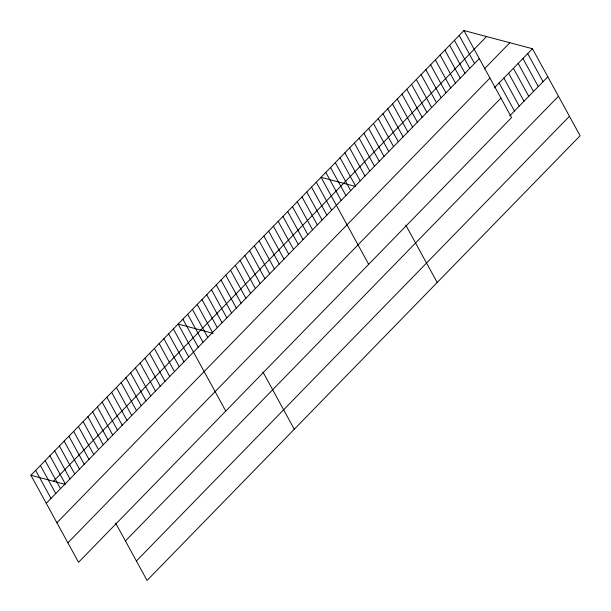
<?xml version="1.0" encoding="UTF-8"?>
<svg xmlns="http://www.w3.org/2000/svg" width="611" height="611" viewBox="0 0 611 611"><rect width="100%" height="100%" fill="white"/><g stroke="black" fill="none" stroke-linecap="round" stroke-linejoin="round"><path stroke-width="0.92" d="M463.948 30.55L511.583 117.564L78.544 562.273L30.901 475.259L463.948 30.55L532.456 48.727L580.099 135.741L147.052 580.45L115.655 523.1M53.508 481.254L486.555 36.553M46.253 503.296L479.299 58.595M484.248 69.02L509.849 42.732M56.907 522.756L489.953 78.055M494.352 87.862L532.456 48.727M67.89 542.812L500.928 98.104M509.704 115.907L547.815 76.772M125.423 540.941L558.469 96.233M136.398 560.99L569.444 116.281M355.297 186.393L321.042 177.305L368.677 264.319M213.17 333.354L178.137 324.059L225.78 411.073M30.901 475.259L65.156 484.347M527.698 53.623L543.049 81.66M522.932 58.511L538.283 86.556M518.166 63.407L533.518 91.444M513.408 68.295L528.759 96.339M508.642 73.19L523.994 101.227M503.876 78.078L519.228 106.123M499.118 82.974L514.47 111.011M459.182 35.438L474.533 63.483M454.424 40.334L469.775 68.379M449.658 45.222L465.009 73.267M444.892 50.117L460.243 78.162M440.126 55.005L455.485 83.05M435.368 59.901L450.719 87.946M430.602 64.789L445.954 92.834M425.836 69.685L441.195 97.729M421.078 74.573L436.43 102.617M416.312 79.468L431.664 107.513M411.547 84.356L426.898 112.401M406.789 89.252L422.14 117.297M402.023 94.14L417.374 122.185M397.257 99.035L412.608 127.08M392.499 103.923L407.85 131.968M387.733 108.819L403.084 136.864M382.967 113.707L398.319 141.752M378.201 118.603L393.56 146.648M373.443 123.491L388.795 151.536M368.677 128.386L384.029 156.431M363.912 133.274L379.263 161.319M359.153 138.17L374.505 166.215M405.796 225.146L437.193 282.496M354.388 143.058L369.739 171.103M349.622 147.954L364.973 175.991M344.864 152.842L360.215 180.887M340.098 157.737L355.449 185.775M335.332 162.625L350.683 190.67M330.566 167.521L345.925 195.558M325.808 172.409L341.159 200.454M316.277 182.193L331.636 210.237M311.518 187.088L326.87 215.125M306.753 191.976L322.104 220.021M301.987 196.872L317.338 224.909M297.229 201.76L312.58 229.805M292.463 206.655L307.814 234.693M287.697 211.543L303.048 239.588M282.931 216.439L298.29 244.476M278.173 221.327L293.524 249.372M273.407 226.223L288.759 254.26M268.641 231.111L284 259.156M263.883 236.006L279.235 264.044M259.117 240.894L274.469 268.939M254.352 245.79L269.703 273.827M249.594 250.678L264.945 278.723M244.828 255.574L260.179 283.611M240.062 260.462L255.413 288.507M235.296 265.357L250.655 293.395M230.538 270.245L245.889 298.29M225.772 275.141L241.124 303.178M221.006 280.029L236.365 308.074M216.248 284.925L231.6 312.962M262.89 371.9L294.288 429.25M211.482 289.813L226.834 317.857M206.717 294.708L222.068 322.745M201.958 299.596L217.31 327.641M197.193 304.492L212.544 332.529M192.427 309.38L207.778 337.425M187.661 314.275L203.02 342.313M182.903 319.163L198.254 347.208M173.387 328.932L188.738 356.977M168.636 333.812L183.995 361.857M163.885 338.693L179.244 366.73M159.143 343.565L174.494 371.61M154.392 348.446L169.743 376.483M149.642 353.318L164.993 381.363M144.891 358.199L160.242 386.244M140.14 363.079L155.492 391.116M135.39 367.952L150.741 395.997M130.639 372.832L145.998 400.869M125.897 377.705L141.248 405.75M121.146 382.585L136.497 410.63M116.396 387.466L131.747 415.503M111.645 392.338L126.996 420.383M106.894 397.219L122.246 425.264M102.144 402.099L117.495 430.136M97.393 406.972L112.745 435.017M92.643 411.852L108.002 439.889M87.9 416.725L103.251 444.77M83.149 421.605L98.501 449.65M78.399 426.486L93.75 454.523M73.648 431.358L89 459.403M68.898 436.239L84.249 464.276M64.147 441.111L79.499 469.156M59.397 445.992L74.756 474.037M54.654 450.872L70.005 478.909M49.903 455.745L65.255 483.79M45.153 460.625L60.504 488.67M40.402 465.506L55.754 493.543M35.652 470.378L51.003 498.423"/></g></svg>
